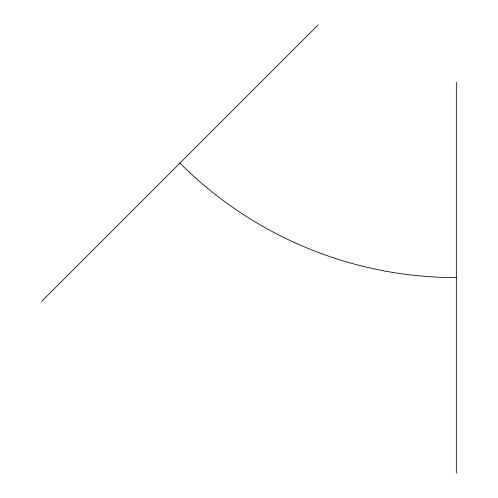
<?xml version="1.0" encoding="UTF-8"?>
<svg xmlns="http://www.w3.org/2000/svg" width="498" height="498" viewBox="0 0 498 498"><rect width="100%" height="100%" fill="white"/><g stroke="black" fill="none" stroke-linecap="round" stroke-linejoin="round"><path stroke-width="0.75" d="M41.67 301.34L318.11 24.9M456.33 82.151L456.33 473.1M456.33 277.629A390.949 390.949 0 0 1 179.89 163.12"/></g></svg>
